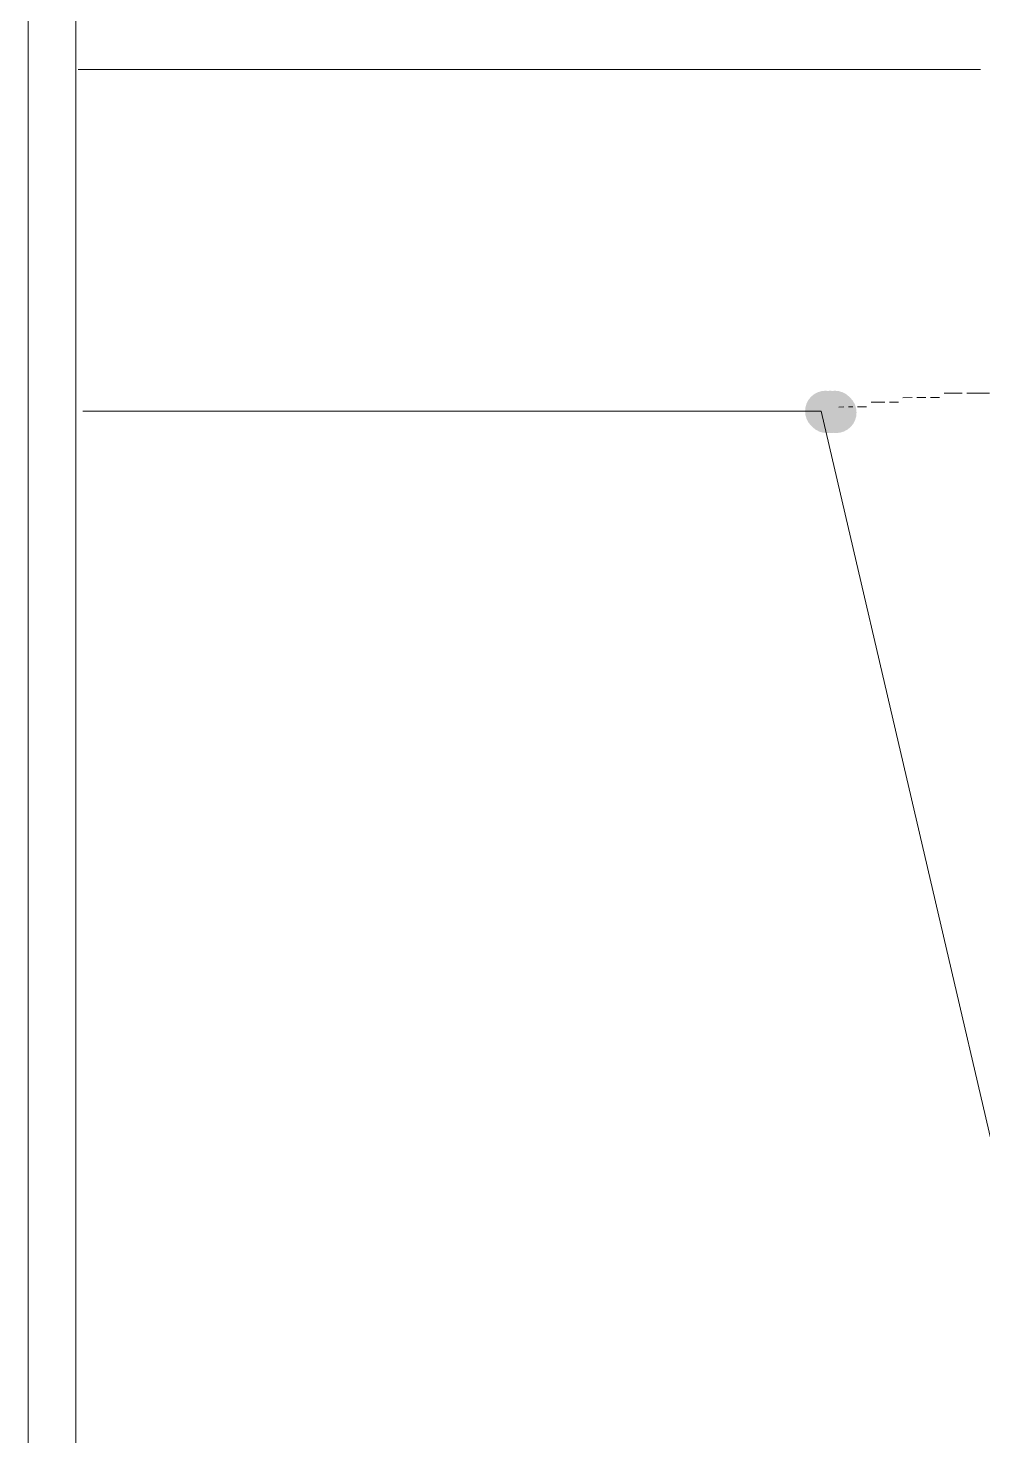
# Model space of a CAD drawing. Header units: millimetres. Extents: x 0 to 297, y 0 to 208.
# Drawn here: x 132.16 to 136.17, y 59.15 to 65.07 of the extents above; entities that cross this region are included whole.
import ezdxf

# ---------------------------------------------------------------- set-up
doc = ezdxf.new("R2010")
doc.units = ezdxf.units.MM

msp = doc.modelspace()

# ---------------------------------------------------------------- hatches: boundary and pattern name
h = msp.add_hatch(color=7)
edge = h.paths.add_edge_path(flags=0)
edge.add_spline(control_points=[(135.569991, 63.518251), (135.536446, 63.551796), (135.481554, 63.551796), (135.448009, 63.518251), (135.414464, 63.484706), (135.414464, 63.429814), (135.448009, 63.396269), (135.448009, 63.396269), (135.453654, 63.390624), (135.453654, 63.390624), (135.487199, 63.357079), (135.54209, 63.357079), (135.575635, 63.390624), (135.60918, 63.424169), (135.60918, 63.479061), (135.575635, 63.512606), (135.575635, 63.512606), (135.569991, 63.518251), (135.569991, 63.518251)], knot_values=[0, 0, 0, 0, 1, 1, 1, 2, 2, 2, 3, 3, 3, 4, 4, 4, 5, 5, 5, 6, 6, 6, 6], degree=3, periodic=1)
h = msp.add_hatch(color=7)
edge = h.paths.add_edge_path(flags=0)
edge.add_spline(control_points=[(135.589394, 63.518251), (135.555849, 63.551796), (135.500957, 63.551796), (135.467412, 63.518251), (135.433867, 63.484706), (135.433867, 63.429814), (135.467412, 63.396269), (135.467412, 63.396269), (135.473056, 63.390624), (135.473056, 63.390624), (135.506601, 63.357079), (135.561493, 63.357079), (135.595038, 63.390624), (135.628583, 63.424169), (135.628583, 63.479061), (135.595038, 63.512606), (135.595038, 63.512606), (135.589394, 63.518251), (135.589394, 63.518251)], knot_values=[0, 0, 0, 0, 1, 1, 1, 2, 2, 2, 3, 3, 3, 4, 4, 4, 5, 5, 5, 6, 6, 6, 6], degree=3, periodic=1)
h = msp.add_hatch(color=7)
edge = h.paths.add_edge_path(flags=0)
edge.add_spline(control_points=[(135.608444, 63.518251), (135.574899, 63.551796), (135.520007, 63.551796), (135.486462, 63.518251), (135.452917, 63.484706), (135.452917, 63.429814), (135.486462, 63.396269), (135.486462, 63.396269), (135.492106, 63.390624), (135.492106, 63.390624), (135.525651, 63.357079), (135.580543, 63.357079), (135.614088, 63.390624), (135.647633, 63.424169), (135.647633, 63.479061), (135.614088, 63.512606), (135.614088, 63.512606), (135.608444, 63.518251), (135.608444, 63.518251)], knot_values=[0, 0, 0, 0, 1, 1, 1, 2, 2, 2, 3, 3, 3, 4, 4, 4, 5, 5, 5, 6, 6, 6, 6], degree=3, periodic=1)
h = msp.add_hatch(color=7)
edge = h.paths.add_edge_path(flags=0)
edge.add_spline(control_points=[(135.608444, 63.518251), (135.574899, 63.551796), (135.520007, 63.551796), (135.486462, 63.518251), (135.452917, 63.484706), (135.452917, 63.429814), (135.486462, 63.396269), (135.486462, 63.396269), (135.492106, 63.390624), (135.492106, 63.390624), (135.525651, 63.357079), (135.580543, 63.357079), (135.614088, 63.390624), (135.647633, 63.424169), (135.647633, 63.479061), (135.614088, 63.512606), (135.614088, 63.512606), (135.608444, 63.518251), (135.608444, 63.518251)], knot_values=[0, 0, 0, 0, 1, 1, 1, 2, 2, 2, 3, 3, 3, 4, 4, 4, 5, 5, 5, 6, 6, 6, 6], degree=3, periodic=1)

# ---------------------------------------------------------------- linework, layer by layer
at = {"color": 7, "lineweight": 15}
for points in [[(132.356225, 55.934626), (132.356225, 71.037043)], [(132.155142, 70.912513), (132.155142, 55.886649)], [(132.366103, 64.894476), (136.160581, 64.894476)], [(135.815917, 64.894476), (136.160933, 64.894476)], [(136.084028, 63.533813), (136.007122, 63.53346)], [(136.199033, 63.533813), (136.103078, 63.533813)], [(135.48995, 63.45726), (132.385153, 63.45726)], [(135.48995, 63.45726), (136.731375, 58.13349)], [(135.585906, 63.47631), (135.564739, 63.474193)], [(135.624006, 63.47631), (135.604956, 63.47631)], [(135.681508, 63.47631), (135.643408, 63.47631)], [(135.758414, 63.49536), (135.700206, 63.495007)], [(135.815917, 63.49536), (135.777464, 63.49536)], [(135.873419, 63.514763), (135.833908, 63.513704)], [(135.930922, 63.514763), (135.892469, 63.514763)], [(135.988425, 63.514763), (135.949972, 63.514763)]]:
    msp.add_lwpolyline(points, dxfattribs=at)

doc.saveas('drawing.dxf')
